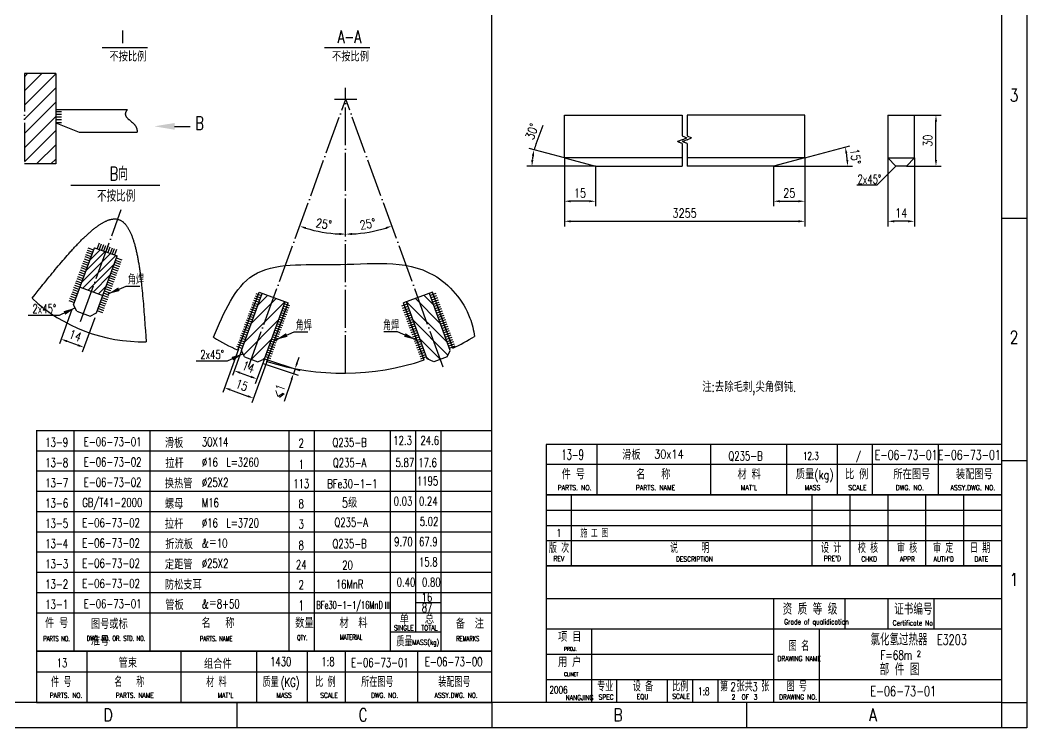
# Model space of a CAD drawing. Header units: millimetres. Extents: x 7948 to 14676, y -8556 to -3804.
# Drawn here: x 11493 to 14676, y -8556 to -6320 of the extents above; entities that cross this region are included whole.
import ezdxf
from ezdxf.enums import TextEntityAlignment as Align

# ---------------------------------------------------------------- set-up
doc = ezdxf.new("R2010")
doc.units = ezdxf.units.MM
doc.header["$LTSCALE"] = 80
for name, pattern in [('1', [0]), ('ACAD_ISO05W100', [34, 24, -3, 0.5, -3, 0.5, -3]), ('DASHDOT-M', [36, 30, -3, 0, -3]), ('DIVIDE-M', [39, 30, -3, 0, -3, 0, -3]), ('DIVIDE-S', [16, 10, -2, 0, -2, 0, -2])]:
    doc.linetypes.add(name, pattern=pattern)
for name, color, linetype in [('5剖面线层', 2, 'Continuous'), ('7', 7, 'Continuous'), ('CDR_DIM', 7, 'Continuous'), ('CDR_DWG1', 4, 'Continuous'), ('CDR_DWG2', 2, 'Continuous'), ('CDR_DWG3', 1, 'DASHDOT-M'), ('CDR_DWG4', 3, 'DIVIDE-M'), ('CDR_TEXT', 7, 'Continuous'), ('中心线层', 1, 'DASHDOT-M'), ('中止线', 3, 'ACAD_ISO05W100'), ('中止线层', 3, 'DIVIDE-M'), ('尺寸线', 7, 'Continuous'), ('尺寸线层', 7, 'Continuous'), ('排图层', 5, 'Continuous'), ('标注线', 7, 'Continuous'), ('轮廓线', 4, 'Continuous'), ('轮廓线层', 4, 'Continuous')]:
    doc.layers.add(name, color=color, linetype=linetype)
doc.styles.add('HZ', font='ROMANS.shx', dxfattribs={"width": 0.7, "height": 3, "bigfont": 'HZ.shx'})
doc.styles.add('ROMANC', font='romanc', dxfattribs={"bigfont": 'hz'})
doc.styles.get("Standard").update_dxf_attribs({"font": 'isocp.shx', "width": 0.707, "bigfont": 'hztxt.shx'})
doc.styles.add('TH_GBDIM', font='romans.shx', dxfattribs={"width": 0.8, "bigfont": 'gbcbig.shx'})
doc.dimstyles.new('STANDARD$7', dxfattribs={"dimscale": 0, "dimtxt": 3, "dimasz": 2.5, "dimexe": 1.25, "dimexo": 0.0625, "dimgap": 1.25, "dimtad": 1, "dimdec": 1, "dimdsep": 46, "dimtxsty": 'Standard', "dimcen": 0, "dimadec": 0, "dimazin": 0, "dimtfac": 2, "dimtmove": 2, "dimatfit": 3, "dimfxl": 0, "dimtolj": 1, "dimarcsym": 0})
doc.dimstyles.new('TH_GBDIM', dxfattribs={"dimscale": 8, "dimtxt": 3.5, "dimasz": 2.5, "dimexe": 2, "dimexo": 0, "dimgap": 1.5, "dimtad": 1, "dimdec": 0, "dimzin": 0, "dimdsep": 46, "dimtxsty": 'TH_GBDIM', "dimcen": 2.5, "dimclrd": 256, "dimclre": 256, "dimclrt": 256, "dimadec": 0, "dimazin": 0, "dimtfac": 0.714286, "dimtdec": 0, "dimtmove": 0, "dimatfit": 3, "dimfxl": 0, "dimtzin": 0, "dimlwd": -1, "dimlwe": -1, "dimarcsym": 0})

# ---------------------------------------------------------------- blocks, each defined once
blk = doc.blocks.new('A$C1B375470')
for p, q in [((15138, 5346), (15138, 0)), ((15138, 0), (7578, 0))]:
    blk.add_line(p, q)
at = {"layer": 'CDR_DWG1', "color": 4}
for p, q in [((14958, 10512), (14958, 180)), ((14958, 180), (450, 180))]:
    blk.add_line(p, q, dxfattribs=at)
at = {"layer": 'CDR_DWG4', "linetype": 'Continuous'}
for p, q in [((14958, 3624), (15138, 3624)), ((14958, 1902), (15138, 1902)), ((9517.5, 180), (9517.5, 0)), ((11331, 180), (11331, 0)), ((13144.5, 180), (13144.5, 0)), ((14958, 180), (15138, 180)), ((14958, 180), (14958, 0))]:
    blk.add_line(p, q, dxfattribs=at)
at = {"layer": 'CDR_TEXT', "style": 'HZ', "width": 0.8}
for s, p in [('3', (15046.9, 4454.2)), ('2', (15046.9, 2732.2)), ('1', (15046.9, 1010.2)), ('D', (8602, 46.9)), ('C', (10415.5, 46.9)), ('B', (12229, 46.9)), ('A', (14042.5, 46.9))]:
    blk.add_text(s, height=90, dxfattribs=at).set_placement(p, align=Align.CENTER)
blk = doc.blocks.new('A$C092B31A8')
at = {"layer": '尺寸线层', "xscale": 0.05555555555555555, "yscale": 0.05555555555555555, "zscale": 0.05555555555555555}
blk.add_blockref('A$C1B375470', (0, 0), dxfattribs=at)
blk = doc.blocks.new('*D341')
at = {"layer": 'Defpoints', "color": 0, "ltscale": 0.001}
for p in [(11657.2, -7233.9), (11729.3, -7260.2), (11695.2, -7353.9)]:
    blk.add_point(p, dxfattribs=at)
at = {"layer": '尺寸线层', "ltscale": 0.001}
for p, q in [((11657.2, -7233.9), (11617.6, -7342.7)), ((11729.3, -7260.2), (11689.7, -7368.9)), ((11641.8, -7334.5), (11676.4, -7347.1))]:
    blk.add_line(p, q, dxfattribs=at)
for points in [[(11643, -7331.4), (11640.7, -7337.6), (11623, -7327.6)], [(11677.6, -7343.9), (11675.3, -7350.2), (11695.2, -7353.9)]]:
    blk.add_solid(points, dxfattribs=at)
at = {"layer": '尺寸线层', "ltscale": 0.001, "insert": (11668, -7316.3), "char_height": 28, "attachment_point": 5, "rotation": 340, "style": 'TH_GBDIM'}
blk.add_mtext('14{}{}', dxfattribs=at)
blk = doc.blocks.new('*D342')
at = {"layer": 'Defpoints', "color": 0, "ltscale": 0.001}
for p in [(12193.3, -7363.5), (12265.5, -7389.8), (12242.3, -7453.5)]:
    blk.add_point(p, dxfattribs=at)
at = {"layer": '尺寸线层', "ltscale": 0.001}
for p, q in [((12193.3, -7363.5), (12164.6, -7442.3)), ((12265.5, -7389.8), (12236.8, -7468.6)), ((12188.9, -7434.1), (12223.5, -7446.7))]:
    blk.add_line(p, q, dxfattribs=at)
for points in [[(12190, -7431), (12187.8, -7437.2), (12170.1, -7427.3)], [(12224.6, -7443.5), (12222.3, -7449.8), (12242.3, -7453.5)]]:
    blk.add_solid(points, dxfattribs=at)
at = {"layer": '尺寸线层', "ltscale": 0.001, "insert": (12215.1, -7416), "char_height": 28, "attachment_point": 5, "rotation": 340, "style": 'TH_GBDIM'}
blk.add_mtext('14{}{}', dxfattribs=at)
blk = doc.blocks.new('*D343')
at = {"layer": 'Defpoints', "color": 0, "ltscale": 0.001}
for p in [(12183.3, -7359.7), (12275.6, -7393.2), (12231.4, -7514.4)]:
    blk.add_point(p, dxfattribs=at)
at = {"layer": '尺寸线层', "ltscale": 0.001}
for p, q in [((12183.3, -7359.7), (12133.8, -7495.9)), ((12275.6, -7393.2), (12226, -7529.5)), ((12158, -7487.7), (12212.7, -7507.6))]:
    blk.add_line(p, q, dxfattribs=at)
for points in [[(12159.2, -7484.6), (12156.9, -7490.9), (12139.2, -7480.9)], [(12213.8, -7504.5), (12211.5, -7510.7), (12231.4, -7514.4)]]:
    blk.add_solid(points, dxfattribs=at)
at = {"layer": '尺寸线层', "ltscale": 0.001, "insert": (12194.2, -7473.2), "char_height": 28, "attachment_point": 5, "rotation": 340, "style": 'TH_GBDIM'}
blk.add_mtext('15{}{}', dxfattribs=at)
blk = doc.blocks.new('*D344')
at = {"layer": 'Defpoints', "color": 0, "ltscale": 0.001}
for p in [(12261.6, -7405), (12266.5, -7390.2), (12357.6, -7436.9)]:
    blk.add_point(p, dxfattribs=at)
at = {"layer": '尺寸线', "ltscale": 0.001}
for p, q in [((12368.8, -7403.1), (12375.2, -7384.2)), ((12261.6, -7405), (12372.8, -7442)), ((12266.5, -7390.2), (12377.7, -7427.2)), ((12362.5, -7422.1), (12357.6, -7436.9)), ((12351.3, -7455.9), (12328.2, -7525.1))]:
    blk.add_line(p, q, dxfattribs=at)
for points in [[(12365.7, -7402.1), (12372, -7404.2), (12362.5, -7422.1)], [(12348.1, -7454.9), (12354.4, -7457), (12357.6, -7436.9)]]:
    blk.add_solid(points, dxfattribs=at)
at = {"layer": '尺寸线', "ltscale": 0.001, "insert": (12311.9, -7491.8), "char_height": 28, "attachment_point": 5, "rotation": 71.5829, "style": 'TH_GBDIM'}
blk.add_mtext('<1{}{}', dxfattribs=at)
blk = doc.blocks.new('*D352')
at = {"layer": 'Defpoints', "color": 0, "ltscale": 0.001}
for p in [(14237.4, -6941.2), (14237.4, -6955.3), (14320.7, -6944.3)]:
    blk.add_point(p, dxfattribs=at)
at = {"layer": '尺寸线', "ltscale": 0.001}
for p, q in [((14237.4, -6941.2), (14237.4, -6971.3)), ((14300.7, -6955.3), (14257.4, -6955.3)), ((14320.7, -6944.3), (14320.7, -6971.3))]:
    blk.add_line(p, q, dxfattribs=at)
for points in [[(14257.4, -6952), (14257.4, -6958.7), (14237.4, -6955.3)], [(14300.7, -6952), (14300.7, -6958.7), (14320.7, -6955.3)]]:
    blk.add_solid(points, dxfattribs=at)
at = {"layer": '尺寸线', "ltscale": 0.001, "insert": (14279, -6929.3), "char_height": 28, "attachment_point": 5, "style": 'TH_GBDIM'}
blk.add_mtext('14{}{}', dxfattribs=at)
blk = doc.blocks.new('*D353')
at = {"layer": 'Defpoints', "color": 0, "ltscale": 0.001}
for p in [(13214.1, -6754.8), (13974.4, -6754.8), (13974.4, -6955.3)]:
    blk.add_point(p, dxfattribs=at)
at = {"layer": '尺寸线', "ltscale": 0.001}
for p, q in [((13214.1, -6754.8), (13214.1, -6971.3)), ((13974.4, -6754.8), (13974.4, -6971.3)), ((13234.1, -6955.3), (13954.4, -6955.3))]:
    blk.add_line(p, q, dxfattribs=at)
for points in [[(13234.1, -6952), (13234.1, -6958.7), (13214.1, -6955.3)], [(13954.4, -6952), (13954.4, -6958.7), (13974.4, -6955.3)]]:
    blk.add_solid(points, dxfattribs=at)
at = {"layer": '尺寸线', "ltscale": 0.001, "insert": (13594.3, -6929.3), "char_height": 28, "attachment_point": 5, "style": 'TH_GBDIM'}
blk.add_mtext('3255{}{}', dxfattribs=at)
blk = doc.blocks.new('*D354')
at = {"layer": 'Defpoints', "color": 0, "ltscale": 0.001}
for p in [(13214.1, -6781.3), (13312.8, -6781.3), (13214.1, -6891.9)]:
    blk.add_point(p, dxfattribs=at)
at = {"layer": '尺寸线', "ltscale": 0.001}
for p, q in [((13214.1, -6781.3), (13214.1, -6907.9)), ((13312.8, -6781.3), (13312.8, -6907.9)), ((13292.8, -6891.9), (13234.1, -6891.9))]:
    blk.add_line(p, q, dxfattribs=at)
for points in [[(13234.1, -6888.6), (13234.1, -6895.3), (13214.1, -6891.9)], [(13292.8, -6888.6), (13292.8, -6895.3), (13312.8, -6891.9)]]:
    blk.add_solid(points, dxfattribs=at)
at = {"layer": '尺寸线', "ltscale": 0.001, "insert": (13263.5, -6865.9), "char_height": 28, "attachment_point": 5, "style": 'TH_GBDIM'}
blk.add_mtext('15', dxfattribs=at)
blk = doc.blocks.new('*D355')
at = {"layer": 'Defpoints', "color": 0, "ltscale": 0.001}
for p in [(13974.4, -6754.8), (13875.7, -6781.3), (13974.4, -6891.9)]:
    blk.add_point(p, dxfattribs=at)
at = {"layer": '尺寸线', "ltscale": 0.001}
for p, q in [((13974.4, -6754.8), (13974.4, -6907.9)), ((13875.7, -6781.3), (13875.7, -6907.9)), ((13895.7, -6891.9), (13954.4, -6891.9))]:
    blk.add_line(p, q, dxfattribs=at)
for points in [[(13895.7, -6888.6), (13895.7, -6895.3), (13875.7, -6891.9)], [(13954.4, -6888.6), (13954.4, -6895.3), (13974.4, -6891.9)]]:
    blk.add_solid(points, dxfattribs=at)
at = {"layer": '尺寸线', "ltscale": 0.001, "insert": (13925.1, -6865.9), "char_height": 28, "attachment_point": 5, "style": 'TH_GBDIM'}
blk.add_mtext('25{}{}', dxfattribs=at)
blk = doc.blocks.new('*D356')
at = {"layer": 'Defpoints', "color": 0, "ltscale": 0.001}
for p in [(14320.7, -6620.2), (14389.1, -6620.2), (14295.6, -6781.3)]:
    blk.add_point(p, dxfattribs=at)
at = {"layer": '尺寸线', "ltscale": 0.001}
for p, q in [((14320.7, -6620.2), (14405.1, -6620.2)), ((14389.1, -6761.3), (14389.1, -6640.2)), ((14295.6, -6781.3), (14405.1, -6781.3))]:
    blk.add_line(p, q, dxfattribs=at)
for points in [[(14385.7, -6640.2), (14392.4, -6640.2), (14389.1, -6620.2)], [(14385.7, -6761.3), (14392.4, -6761.3), (14389.1, -6781.3)]]:
    blk.add_solid(points, dxfattribs=at)
at = {"layer": '尺寸线', "ltscale": 0.001, "insert": (14363.1, -6700.7), "char_height": 28, "attachment_point": 5, "rotation": 90, "style": 'TH_GBDIM'}
blk.add_mtext('30', dxfattribs=at)
blk = doc.blocks.new('*D360')
at = {"layer": 'Defpoints', "color": 0, "ltscale": 0.001}
for p in [(12522.6, -6533.1), (12523, -6569.8), (12424.6, -6984.5), (12214.9, -7416.4), (12522.6, -7435.7)]:
    blk.add_point(p, dxfattribs=at)
at = {"layer": '尺寸线', "ltscale": 0.001}
blk.add_arc((12522.6, -6571.1), 424.8, 252.6977, 267.3023, dxfattribs=at)
for points in [[(12395.2, -6979.9), (12397.3, -6973.6), (12377.3, -6970.3)], [(12502.7, -6992.1), (12502.5, -6998.8), (12522.6, -6995.9)]]:
    blk.add_solid(points, dxfattribs=at)
at = {"layer": '尺寸线', "ltscale": 0.001, "insert": (12453.3, -6963.9), "char_height": 28, "attachment_point": 5, "rotation": 350, "style": 'TH_GBDIM'}
blk.add_mtext('25%%d{}{}', dxfattribs=at)
blk = doc.blocks.new('*D361')
at = {"layer": 'Defpoints', "color": 0, "ltscale": 0.001}
for p in [(12522.6, -6533.1), (12523, -6569.8), (12572.2, -6993.1), (12831.2, -7416.4), (12522.6, -7435.7)]:
    blk.add_point(p, dxfattribs=at)
at = {"layer": '尺寸线', "ltscale": 0.001}
blk.add_arc((12522.6, -6568.5), 427.4, 272.6813, 287.3187, dxfattribs=at)
for points in [[(12648.7, -6973.4), (12650.9, -6979.7), (12668.8, -6970.2)], [(12542.6, -6998.8), (12542.5, -6992.1), (12522.6, -6995.9)]]:
    blk.add_solid(points, dxfattribs=at)
at = {"layer": '尺寸线', "ltscale": 0.001, "insert": (12592.3, -6963.8), "char_height": 28, "attachment_point": 5, "rotation": 10, "style": 'TH_GBDIM'}
blk.add_mtext('25%%d{}{}', dxfattribs=at)
blk = doc.blocks.new('*D362')
at = {"layer": 'Defpoints', "color": 0, "ltscale": 0.001}
for p in [(13112.5, -6763.8), (13214.1, -6754.8), (13312.8, -6781.3), (13312.8, -6781.3), (13586.6, -6781.3)]:
    blk.add_point(p, dxfattribs=at)
at = {"layer": '尺寸线', "ltscale": 0.001}
for p, q in [((13124.7, -6710.2), (13147.1, -6651.1)), ((13214.1, -6754.8), (13103.1, -6725.1)), ((13312.8, -6781.3), (13095.7, -6781.3))]:
    blk.add_line(p, q, dxfattribs=at)
for start, end in [(159.2978, 165), (170.7022, 174.2978)]:
    blk.add_arc((13312.8, -6781.3), 201, start, end, dxfattribs=at)
for points in [[(13111.1, -6748.1), (13117.6, -6749.5), (13118.6, -6729.3)], [(13116.1, -6761.5), (13109.4, -6761.1), (13111.7, -6781.3)]]:
    blk.add_solid(points, dxfattribs=at)
at = {"layer": '尺寸线', "ltscale": 0.001, "insert": (13111.6, -6671.5), "char_height": 28, "attachment_point": 5, "rotation": 69.2978, "style": 'TH_GBDIM'}
blk.add_mtext('30%%d{}{}', dxfattribs=at)
blk = doc.blocks.new('*D363')
at = {"layer": 'Defpoints', "color": 0, "ltscale": 0.001}
for p in [(14106.1, -6740.7), (13974.4, -6754.8), (13602, -6781.3), (13875.7, -6781.3), (13875.7, -6781.3)]:
    blk.add_point(p, dxfattribs=at)
at = {"layer": '尺寸线', "ltscale": 0.001}
for p, q in [((13974.4, -6754.8), (14117.1, -6716.6)), ((13875.7, -6781.3), (14125.6, -6781.3))]:
    blk.add_line(p, q, dxfattribs=at)
blk.add_arc((13875.7, -6781.3), 233.9, 4.9012, 10.0988, dxfattribs=at)
for points in [[(14102.7, -6741), (14109.3, -6739.6), (14101.7, -6720.8)], [(14112.1, -6761.2), (14105.4, -6761.4), (14109.6, -6781.3)]]:
    blk.add_solid(points, dxfattribs=at)
at = {"layer": '尺寸线', "ltscale": 0.001, "insert": (14134.5, -6750.2), "char_height": 28, "attachment_point": 5, "rotation": 276.8542, "style": 'TH_GBDIM'}
blk.add_mtext('15°', dxfattribs=at)

msp = doc.modelspace()

# ---------------------------------------------------------------- hatches: boundary and pattern name
at = {"layer": '5剖面线层', "ltscale": 0.001}
h = msp.add_hatch(dxfattribs=at)
h.set_pattern_fill('ANSI31', color=256, scale=10, style=0)
h.paths.add_polyline_path([(11606.2, -6488.3), (11507.2, -6488.3), (11507.2, -6774.1), (11606.2, -6774.1)])
h = msp.add_hatch(dxfattribs=at)
h.set_pattern_fill('ANSI31', color=256, scale=5, style=0)
h.paths.add_polyline_path([(11682.8, -7163.5), (11718.9, -7176.7), (11764.3, -7051.8), (11728.2, -7038.7)])
h.paths.add_polyline_path([(11718.9, -7176.7), (11754.9, -7189.8), (11800.4, -7064.9), (11764.3, -7051.8)])
at = {"layer": '尺寸线层'}
h = msp.add_hatch(dxfattribs=at)
h.set_pattern_fill('ANSI31', color=256, scale=213.333333, style=0)
h.set_pattern_definition([(45, (-38626.682, -13779.52), (-18.856181, 18.856181), [])])
h.paths.add_polyline_path([(12331.1, -7209.6), (12295, -7196.5), (12223.9, -7391.7), (12245, -7399.4), (12265.5, -7389.8)])
h.paths.add_polyline_path([(12295, -7196.5), (12258.9, -7183.3), (12193.3, -7363.5), (12202.9, -7384), (12223.9, -7391.7)])
h = msp.add_hatch(dxfattribs=at)
h.set_pattern_fill('ANSI31', color=256, scale=213.333333, style=0)
h.set_pattern_definition([(135, (63672.765, -13779.52), (18.856181, 18.856181), [])])
h.paths.add_polyline_path([(12715, -7209.6), (12751.1, -7196.5), (12822.2, -7391.7), (12801.1, -7399.4), (12780.6, -7389.8)])
h.paths.add_polyline_path([(12751.1, -7196.5), (12787.2, -7183.3), (12852.8, -7363.5), (12843.2, -7384), (12822.2, -7391.7)])

# ---------------------------------------------------------------- linework, layer by layer
for p, q in [((11752.5, -6405.8), (11896, -6405.6)), ((12456.1, -6405.8), (12599.5, -6405.6)), ((13316.5, -7660.3), (13316.5, -7820.3)), ((13676.5, -7660.3), (13676.5, -7820.3)), ((13916.5, -7660.3), (13916.5, -7820.3)), ((14076.5, -7660.3), (14076.5, -7820.3)), ((14187.1, -7660.3), (14187.1, -7820.3)), ((14396.5, -7660.3), (14396.5, -7820.3)), ((14596.5, -7724.3), (13156.5, -7724.3)), ((12824.5, -8253.5), (12664.5, -8253.5))]:
    msp.add_line(p, q)
at = {"color": 4}
for p, q in [((12984.5, -7617.5), (11544.5, -7617.5)), ((11544.6, -7617.5), (11544.6, -8476.3)), ((11544.6, -8313.5), (12984.5, -8313.5)), ((11544.6, -8476.3), (12984.5, -8476.3))]:
    msp.add_line(p, q, dxfattribs=at)
at = {"color": 3, "linetype": 'DIVIDE-S', "ltscale": 15}
msp.add_spline([(11531.1, -7198.6), (11801.8, -6948.8), (11891.7, -7336)], degree=3, dxfattribs=at)
at = {"layer": 'CDR_DIM'}
for p, q in [((14203.3, -6840.4), (14262.4, -6781.3)), ((14138.6, -6840.4), (14203.3, -6840.4))]:
    msp.add_line(p, q, dxfattribs=at)
at = {"layer": 'CDR_DWG1', "ltscale": 0.001}
for p, q in [((11682.8, -7163.5), (11754.9, -7189.8)), ((13156.5, -7660.3), (13156.5, -7820.3)), ((14596.5, -7820.3), (13156.5, -7820.3))]:
    msp.add_line(p, q, dxfattribs=at)
at = {"layer": 'CDR_DWG1', "color": 4}
for p, q in [((14596.5, -7660.3), (13156.5, -7660.3)), ((13156.5, -7820.3), (13156.5, -8476.3))]:
    msp.add_line(p, q, dxfattribs=at)
at = {"layer": 'CDR_DWG1'}
msp.add_line((13156.5, -8044.3), (14596.5, -8044.3), dxfattribs=at)
at = {"layer": 'CDR_DWG1', "ltscale": 0.001}
for start, end in [(295.7386, 301.3746), (239.0267, 245.3295), (252.3835, 288.6808)]:
    msp.add_arc((12515.2, -6637.9), 797.7, start, end, dxfattribs=at)
at = {"layer": 'CDR_DWG3', "ltscale": 0.05}
for p, q in [((12522.6, -7435.7), (12522.6, -6533.1)), ((12214.9, -7416.4), (12523, -6569.8)), ((12831.2, -7416.4), (12523, -6569.8)), ((11684.3, -7271.7), (11812.9, -6918.2))]:
    msp.add_line(p, q, dxfattribs=at)
at = {"layer": 'CDR_DWG4', "color": 3, "ltscale": 0.05}
for p, q in [((11606.2, -6488.3), (11507.2, -6488.3)), ((11507.2, -6488.3), (11507.2, -6774.1))]:
    msp.add_line(p, q, dxfattribs=at)
at = {"layer": 'CDR_DWG4'}
for p, q in [((13586.6, -6697.5), (13572.2, -6703.6)), ((13586.6, -6709.6), (13572.2, -6703.6)), ((13586.6, -6709.6), (13575, -6704.8)), ((13586.6, -6685.5), (13601, -6691.5)), ((13586.6, -6697.5), (13601, -6691.5)), ((13602, -6697.5), (13587.6, -6703.6)), ((13602, -6709.6), (13587.6, -6703.6)), ((13602, -6709.6), (13590.4, -6704.8)), ((13602, -6685.5), (13616.4, -6691.5)), ((13602, -6697.5), (13616.4, -6691.5))]:
    msp.add_line(p, q, dxfattribs=at)
at = {"layer": 'CDR_DWG4', "color": 3, "ltscale": 0.05}
msp.add_open_spline([(11832.1, -6602.3), (11826.8, -6609), (11820.3, -6626.7), (11858.8, -6645.8), (11863.5, -6666.4), (11863.6, -6673.4)], degree=3, knots=[37.403737, 37.403737, 37.403737, 37.403737, 63.306743, 108.395404, 129.452621, 129.452621, 129.452621, 129.452621], dxfattribs=at)
at = {"layer": '中心线层', "ltscale": 5}
msp.add_line((12487.6, -6569.8), (12558.4, -6569.8), dxfattribs=at)
at = {"layer": '中止线层', "color": 3, "ltscale": 2}
for p, q in [((13586.6, -6620.2), (13586.6, -6685.5)), ((13602, -6620.2), (13602, -6685.5)), ((13586.6, -6709.6), (13586.6, -6781.3)), ((13602, -6709.6), (13602, -6781.3))]:
    msp.add_line(p, q, dxfattribs=at)
at = {"layer": '尺寸线', "ltscale": 0.001}
for p, q in [((12984.5, -8476.3), (12984.5, -6180.3)), ((11606.2, -6608.8), (11624, -6608.8)), ((11606.2, -6617.1), (11624, -6617.1)), ((11606.2, -6625.4), (11624, -6625.4)), ((11606.2, -6633.7), (11624, -6633.7)), ((11606.2, -6643.4), (11624, -6643.4)), ((11981.8, -6655.2), (12030.5, -6655.2)), ((11653.7, -6841.5), (11935.4, -6841.5)), ((11742.9, -7024.9), (11736.7, -7041.8)), ((11749.7, -7027.4), (11743.6, -7044.3)), ((11756.6, -7029.9), (11750.4, -7046.8)), ((11763.4, -7032.4), (11757.3, -7049.2)), ((11770.3, -7034.9), (11764.1, -7051.7)), ((11777.1, -7037.4), (11771, -7054.2)), ((11784, -7039.9), (11777.8, -7056.7)), ((11790.8, -7042.4), (11784.7, -7059.2)), ((11797.7, -7044.8), (11791.5, -7061.7)), ((12312.5, -7508.9), (12312.5, -7508.9)), ((12313.6, -7511), (12328.1, -7500)), ((12824.5, -8161.5), (12744.5, -8161.5))]:
    msp.add_line(p, q, dxfattribs=at)
msp.add_solid([(11981.8, -6644.6), (11981.8, -6665.9), (11917.8, -6655.2)], dxfattribs=at)
at = {"layer": '尺寸线层'}
for p, q in [((14237.4, -6754), (14237.4, -6941.2)), ((14320.7, -6754.8), (14320.7, -6944.3)), ((11700.3, -7060), (11718.1, -7066.4)), ((11702.9, -7053), (11720.6, -7059.5)), ((11705.4, -7046.1), (11723.2, -7052.5)), ((11707.9, -7039.1), (11725.7, -7045.6)), ((11687.7, -7094.6), (11705.5, -7101.1)), ((11690.2, -7087.7), (11708, -7094.2)), ((11692.8, -7080.8), (11710.5, -7087.2)), ((11695.3, -7073.8), (11713.1, -7080.3)), ((11697.8, -7066.9), (11715.6, -7073.4)), ((11808.1, -7099.2), (11790.3, -7092.7)), ((11810.6, -7092.2), (11792.8, -7085.8)), ((11813.1, -7085.3), (11795.3, -7078.8)), ((11815.6, -7078.4), (11797.9, -7071.9)), ((11675.1, -7129.3), (11692.9, -7135.8)), ((11677.6, -7122.4), (11695.4, -7128.9)), ((11680.1, -7115.5), (11697.9, -7121.9)), ((11682.7, -7108.5), (11700.4, -7115)), ((11685.2, -7101.6), (11703, -7108)), ((11795.4, -7133.9), (11777.7, -7127.4)), ((11798, -7126.9), (11780.2, -7120.4)), ((11800.5, -7120), (11782.7, -7113.5)), ((11803, -7113), (11785.2, -7106.6)), ((11805.5, -7106.1), (11787.8, -7099.6)), ((11665, -7157.1), (11682.8, -7163.5)), ((11667.5, -7150.1), (11685.3, -7156.6)), ((11670, -7143.2), (11687.8, -7149.7)), ((11672.6, -7136.3), (11690.3, -7142.7)), ((11785.3, -7161.6), (11767.6, -7155.1)), ((11787.9, -7154.7), (11770.1, -7148.2)), ((11790.4, -7147.7), (11772.6, -7141.3)), ((11792.9, -7140.8), (11775.1, -7134.3)), ((11652.4, -7191.8), (11670.1, -7198.2)), ((11654.9, -7184.8), (11672.7, -7191.3)), ((11657.4, -7177.9), (11675.2, -7184.4)), ((11659.9, -7171), (11677.7, -7177.4)), ((11662.5, -7164), (11680.2, -7170.5)), ((11772.7, -7196.3), (11754.9, -7189.8)), ((11775.2, -7189.4), (11757.5, -7182.9)), ((11777.8, -7182.4), (11760, -7175.9)), ((11780.3, -7175.5), (11762.5, -7169)), ((11782.8, -7168.5), (11765, -7162.1)), ((12236, -7190.7), (12253.8, -7197.2)), ((12238.6, -7183.8), (12256.4, -7190.3)), ((12807.5, -7183.8), (12789.7, -7190.3)), ((12810, -7190.7), (12792.2, -7197.2)), ((11647.3, -7205.6), (11665.1, -7212.1)), ((11649.8, -7198.7), (11667.6, -7205.2)), ((11760.1, -7231), (11742.3, -7224.5)), ((11762.6, -7224), (11744.8, -7217.6)), ((11765.1, -7217.1), (11747.4, -7210.6)), ((11767.7, -7210.2), (11749.9, -7203.7)), ((11770.2, -7203.2), (11752.4, -7196.8)), ((12223.4, -7225.4), (12241.2, -7231.9)), ((12225.9, -7218.5), (12243.7, -7225)), ((12228.5, -7211.5), (12246.3, -7218)), ((12231, -7204.6), (12248.8, -7211.1)), ((12233.5, -7197.7), (12251.3, -7204.1)), ((12343.8, -7229.9), (12326, -7223.5)), ((12346.3, -7223), (12328.5, -7216.5)), ((12699.8, -7223), (12717.6, -7216.5)), ((12702.3, -7229.9), (12720.1, -7223.5)), ((12812.6, -7197.7), (12794.8, -7204.1)), ((12815.1, -7204.6), (12797.3, -7211.1)), ((12817.6, -7211.5), (12799.8, -7218)), ((12820.1, -7218.5), (12802.3, -7225)), ((12822.7, -7225.4), (12804.9, -7231.9)), ((11755, -7244.9), (11737.3, -7238.4)), ((11757.6, -7237.9), (11739.8, -7231.4)), ((12213.3, -7253.2), (12231.1, -7259.6)), ((12215.8, -7246.2), (12233.6, -7252.7)), ((12218.4, -7239.3), (12236.2, -7245.8)), ((12220.9, -7232.4), (12238.7, -7238.8)), ((12333.7, -7257.7), (12315.9, -7251.2)), ((12336.2, -7250.8), (12318.4, -7244.3)), ((12338.7, -7243.8), (12321, -7237.3)), ((12341.3, -7236.9), (12323.5, -7230.4)), ((12704.8, -7236.9), (12722.6, -7230.4)), ((12707.3, -7243.8), (12725.1, -7237.3)), ((12709.9, -7250.8), (12727.7, -7244.3)), ((12712.4, -7257.7), (12730.2, -7251.2)), ((12825.2, -7232.4), (12807.4, -7238.8)), ((12827.7, -7239.3), (12809.9, -7245.8)), ((12830.2, -7246.2), (12812.5, -7252.7)), ((12832.8, -7253.2), (12815, -7259.6)), ((12200.7, -7287.9), (12218.5, -7294.3)), ((12203.2, -7280.9), (12221, -7287.4)), ((12205.7, -7274), (12223.5, -7280.5)), ((12208.3, -7267), (12226.1, -7273.5)), ((12210.8, -7260.1), (12228.6, -7266.6)), ((12321.1, -7292.4), (12303.3, -7285.9)), ((12323.6, -7285.4), (12305.8, -7279)), ((12326.1, -7278.5), (12308.3, -7272)), ((12328.6, -7271.6), (12310.9, -7265.1)), ((12331.2, -7264.6), (12313.4, -7258.2)), ((12714.9, -7264.6), (12732.7, -7258.2)), ((12717.4, -7271.6), (12735.2, -7265.1)), ((12720, -7278.5), (12737.8, -7272)), ((12722.5, -7285.4), (12740.3, -7279)), ((12725, -7292.4), (12742.8, -7285.9)), ((12835.3, -7260.1), (12817.5, -7266.6)), ((12837.8, -7267), (12820, -7273.5)), ((12840.3, -7274), (12822.6, -7280.5)), ((12842.9, -7280.9), (12825.1, -7287.4)), ((12845.4, -7287.9), (12827.6, -7294.3)), ((12190.6, -7315.6), (12208.4, -7322.1)), ((12193.1, -7308.7), (12210.9, -7315.1)), ((12195.6, -7301.7), (12213.4, -7308.2)), ((12198.2, -7294.8), (12216, -7301.3)), ((12308.4, -7327.1), (12290.7, -7320.6)), ((12311, -7320.1), (12293.2, -7313.7)), ((12313.5, -7313.2), (12295.7, -7306.7)), ((12316, -7306.3), (12298.2, -7299.8)), ((12318.5, -7299.3), (12300.8, -7292.8)), ((12727.5, -7299.3), (12745.3, -7292.8)), ((12730.1, -7306.3), (12747.9, -7299.8)), ((12732.6, -7313.2), (12750.4, -7306.7)), ((12735.1, -7320.1), (12752.9, -7313.7)), ((12737.6, -7327.1), (12755.4, -7320.6)), ((12847.9, -7294.8), (12830.1, -7301.3)), ((12850.4, -7301.7), (12832.7, -7308.2)), ((12853, -7308.7), (12835.2, -7315.1)), ((12855.5, -7315.6), (12837.7, -7322.1)), ((12178, -7350.3), (12195.8, -7356.8)), ((12180.5, -7343.4), (12198.3, -7349.8)), ((12183, -7336.4), (12200.8, -7342.9)), ((12185.5, -7329.5), (12203.3, -7336)), ((12188.1, -7322.5), (12205.9, -7329)), ((12298.3, -7354.8), (12280.6, -7348.3)), ((12300.9, -7347.9), (12283.1, -7341.4)), ((12303.4, -7340.9), (12285.6, -7334.5)), ((12305.9, -7334), (12288.1, -7327.5)), ((12740.2, -7334), (12758, -7327.5)), ((12742.7, -7340.9), (12760.5, -7334.5)), ((12745.2, -7347.9), (12763, -7341.4)), ((12747.7, -7354.8), (12765.5, -7348.3)), ((12858, -7322.5), (12840.2, -7329)), ((12860.5, -7329.5), (12842.8, -7336)), ((12863.1, -7336.4), (12845.3, -7342.9)), ((12865.6, -7343.4), (12847.8, -7349.8)), ((12868.1, -7350.3), (12850.3, -7356.8)), ((12285.7, -7389.5), (12267.9, -7383)), ((12288.2, -7382.6), (12270.4, -7376.1)), ((12290.8, -7375.6), (12273, -7369.2)), ((12293.3, -7368.7), (12275.5, -7362.2)), ((12295.8, -7361.8), (12278, -7355.3)), ((12750.3, -7361.8), (12768.1, -7355.3)), ((12752.8, -7368.7), (12770.6, -7362.2)), ((12755.3, -7375.6), (12773.1, -7369.2)), ((12757.8, -7382.6), (12775.6, -7376.1)), ((12760.4, -7389.5), (12778.2, -7383)), ((11664.5, -8313.5), (11664.5, -7617.5)), ((11904.5, -8313.5), (11904.5, -7617.5)), ((12344.5, -8313.5), (12344.5, -7617.5)), ((12424.5, -8313.5), (12424.5, -7617.5)), ((12664.5, -8313.5), (12664.5, -7617.5)), ((12744.5, -8253.5), (12744.5, -7617.5)), ((12824.5, -8313.5), (12824.5, -7617.5))]:
    msp.add_line(p, q, dxfattribs=at)
at = {"layer": '排图层', "ltscale": 0.001}
msp.add_open_spline([(12104.6, -7321.9), (12138.1, -7242.6), (12208.4, -7076.3), (12510.8, -7104.6), (12773.1, -7063.8), (12909.2, -7222.3), (12927, -7299.4), (12930.5, -7319)], degree=3, knots=[0, 0, 0, 0, 233.429088, 489.037963, 807.564427, 984.843226, 1044.7292, 1044.7292, 1044.7292, 1044.7292], dxfattribs=at)
at = {"layer": '标注线'}
for p, q in [((12984.5, -7681.5), (11544.5, -7681.5)), ((12984.5, -7745.5), (11544.5, -7745.5)), ((12984.5, -7809.5), (11544.5, -7809.5)), ((13156.5, -7820.3), (14596.5, -7820.3)), ((13236.5, -8044.3), (13236.5, -7820.3)), ((13996.5, -7820.3), (13996.5, -8044.3)), ((14116.5, -7820.3), (14116.5, -8044.3)), ((14236.5, -7820.3), (14236.5, -8044.3)), ((14356.5, -7820.3), (14356.5, -8044.3)), ((14476.5, -7820.3), (14476.5, -8044.3)), ((12984.5, -7873.5), (11544.5, -7873.5)), ((13156.5, -7868.3), (14596.5, -7868.3)), ((13156.5, -7916.3), (14596.5, -7916.3)), ((12984.5, -7937.5), (11544.5, -7937.5)), ((13156.5, -7964.3), (14596.5, -7964.3)), ((12984.5, -8001.5), (11544.5, -8001.5)), ((12984.5, -8065.5), (11544.5, -8065.5)), ((12984.5, -8129.5), (11544.5, -8129.5)), ((14596.5, -8148.3), (13156.5, -8148.3)), ((13876.5, -8476.3), (13876.5, -8148.3)), ((14102.1, -8244.3), (14102.1, -8148.3)), ((14238.1, -8244.3), (14238.1, -8148.3)), ((14382.9, -8244.3), (14382.9, -8148.3)), ((12984.5, -8193.5), (11544.5, -8193.5)), ((14596.5, -8244.3), (13156.5, -8244.3)), ((13300.5, -8476.3), (13300.5, -8244.3)), ((14020.5, -8476.3), (14020.5, -8244.3)), ((11704.7, -8313.5), (11704.7, -8476.6)), ((12001.2, -8313.5), (12001.2, -8476.6)), ((12241.2, -8313.5), (12241.2, -8476.6)), ((12401.1, -8313.5), (12401.1, -8476.6)), ((12521.1, -8313.5), (12521.1, -8476.6)), ((12750.2, -8313.5), (12750.2, -8476.6)), ((13876.5, -8324.3), (13156.5, -8324.3)), ((12984.5, -8380.6), (11544.7, -8380.6)), ((14596.5, -8404.3), (13156.5, -8404.3)), ((13380.5, -8476.3), (13380.5, -8404.3)), ((13540.5, -8476.3), (13540.5, -8404.3)), ((13620.5, -8476.3), (13620.5, -8404.3)), ((13700.5, -8476.3), (13700.5, -8404.3))]:
    msp.add_line(p, q, dxfattribs=at)
at = {"layer": '轮廓线'}
for p, q in [((11606.2, -6488.3), (11606.2, -6774.1)), ((11606.2, -6602.3), (11832.1, -6602.3)), ((11606.2, -6644.3), (11679.6, -6673.4)), ((11679.6, -6673.4), (11863.6, -6673.4)), ((11606.2, -6774.1), (11507.2, -6774.1)), ((11662.6, -7218.9), (11728.2, -7038.7)), ((11728.2, -7038.7), (11800.4, -7064.9)), ((11734.8, -7245.1), (11800.4, -7064.9)), ((12182.2, -7362.9), (12248.9, -7179.7)), ((12193.3, -7363.5), (12258.9, -7183.3)), ((12248.9, -7179.7), (12341.1, -7213.2)), ((12797.2, -7179.7), (12705, -7213.2)), ((12852.8, -7363.5), (12787.2, -7183.3)), ((12861.6, -7356.5), (12797.2, -7179.7)), ((12265.5, -7389.8), (12331.1, -7209.6)), ((12273.7, -7398.3), (12341.1, -7213.2)), ((12770.7, -7393.7), (12705, -7213.2)), ((12780.6, -7389.8), (12715, -7209.6))]:
    msp.add_line(p, q, dxfattribs=at)
at = {"layer": '轮廓线', "color": 4}
for p, q in [((14596.5, -8044.3), (13156.5, -8044.3)), ((12984.5, -8313.5), (11544.5, -8313.5))]:
    msp.add_line(p, q, dxfattribs=at)
at = {"layer": '轮廓线层', "ltscale": 15}
for p, q in [((13214.1, -6620.2), (13586.6, -6620.2)), ((13214.1, -6754.8), (13214.1, -6620.2)), ((13974.4, -6620.2), (13602, -6620.2)), ((13974.4, -6754.8), (13974.4, -6620.2)), ((14237.4, -6620.2), (14237.4, -6754.8)), ((14237.4, -6620.2), (14320.7, -6620.2)), ((14320.7, -6754.8), (14320.7, -6620.2)), ((13214.1, -6754.8), (13312.8, -6781.3)), ((13586.6, -6754.8), (13214.1, -6754.8)), ((13974.4, -6754.8), (13602, -6754.8)), ((13974.4, -6754.8), (13875.7, -6781.3)), ((14237.4, -6754.8), (14262.4, -6781.3)), ((14237.4, -6754.8), (14320.7, -6754.8)), ((14320.7, -6754.8), (14295.6, -6781.3)), ((13312.8, -6781.3), (13586.6, -6781.3)), ((13875.7, -6781.3), (13602, -6781.3)), ((14295.6, -6781.3), (14262.4, -6781.3))]:
    msp.add_line(p, q, dxfattribs=at)
at = {"layer": '轮廓线层'}
for p, q in [((11672.2, -7239.4), (11662.6, -7218.9)), ((11672.2, -7239.4), (11714.3, -7254.7)), ((11714.3, -7254.7), (11734.8, -7245.1)), ((12202.9, -7384), (12193.3, -7363.5)), ((12202.9, -7384), (12245, -7399.4)), ((12843.2, -7384), (12801.1, -7399.4)), ((12843.2, -7384), (12852.8, -7363.5)), ((12245, -7399.4), (12265.5, -7389.8)), ((12801.1, -7399.4), (12780.6, -7389.8))]:
    msp.add_line(p, q, dxfattribs=at)
msp.add_arc((11880.6, -6823.1), 513, 227.0472, 271.2309, dxfattribs=at)

# ---------------------------------------------------------------- block references
at = {"layer": '尺寸线层', "xscale": 8, "yscale": 8, "zscale": 8}
msp.add_blockref('A$C092B31A8', (7948.5, -8556.3), dxfattribs=at)

# ---------------------------------------------------------------- texts
at = {"color": 2, "linetype": '1', "style": 'ROMANC'}
msp.add_text('I', height=40, dxfattribs=at).set_placement((11810.6, -6391.9))
at = {"color": 2, "linetype": '1', "style": 'HZ', "width": 0.7}
msp.add_text('A-A', height=40, dxfattribs=at).set_placement((12497.1, -6391.9))
at = {"color": 7, "linetype": '1', "style": 'HZ', "width": 0.7}
for p in [(11776, -6450.3), (12479.6, -6450.3)]:
    msp.add_text('不按比例', height=32, dxfattribs=at).set_placement(p)
at = {"color": 7, "linetype": 'Continuous', "style": 'HZ', "width": 0.7}
msp.add_text('不按比例', height=36, dxfattribs=at).set_placement((11736.5, -6893.2))
at = {"layer": '7', "style": 'HZ'}
for s, height, width, p in [('30x14', 28, 0.8, (13544.7, -7705.1)), ('12.3', 24, 0.7, (13993.4, -7708.8)), ('/', 24, 0.7, (14144.2, -7708.8))]:
    msp.add_text(s, height=height, dxfattribs=dict(at, width=width)).set_placement(p, align=Align.CENTER)
at = {"layer": '7', "style": 'HZ', "width": 0.8}
for s, height, p in [('件 号', 28, (13205.7, -7770.3)), ('名   称', 28, (13441.2, -7770.3)), ('材 料', 28, (13761.7, -7770.3)), ('质量(kg)', 28, (13946.1, -7770.3)), ('比 例', 28, (14101.7, -7770.3)), ('所在图号', 28, (14254.4, -7770.3)), ('装配图号', 28, (14452.3, -7770.3)), ('PARTS. NO.', 16, (13192.9, -7805.2)), ('PARTS. NAME', 16, (13440.1, -7805.2)), ("MAT'L", 16, (13772, -7805.2)), ('MASS', 16, (13973.7, -7805.2)), ('SCALE', 16, (14112, -7805.2)), ('DWG. NO.', 16, (14261.8, -7805.2)), ('ASSY.DWG. NO.', 16, (14435.2, -7805.2))]:
    msp.add_text(s, height=height, dxfattribs=at).set_placement(p)
at = {"layer": 'CDR_DIM', "style": 'HZ', "width": 0.7}
msp.add_text('2x45%%d', height=28, dxfattribs=at).set_placement((14141.1, -6836.4))
at = {"layer": 'CDR_DWG2', "style": 'HZ', "width": 0.7}
for s, height, p in [('B', 42.7, (12047.4, -6666.5)), ('B向', 42.67, (11776, -6826.2))]:
    msp.add_text(s, height=height, dxfattribs=at).set_placement(p)
at = {"layer": 'CDR_DWG2', "style": 'ROMANC', "width": 0.7}
msp.add_text('III', height=22.4, dxfattribs=at).set_placement((12653.5, -8180.6), align=Align.CENTER)
at = {"layer": 'CDR_TEXT', "style": 'HZ', "width": 0.7}
for s, height, p in [('滑板', 32, (11951.1, -7671.4)), ('30X14', 28, (12068, -7666.6)), ('拉杆', 32, (11952.4, -7735.4)), ('%%C16  L=3260', 28, (12068, -7730.6)), ('换热管', 32, (11951.1, -7799.4)), ('%%C25X2', 28, (12068, -7794.6)), ('螺母', 32, (11951.1, -7863.4)), ('M16', 28, (12068, -7858.6)), ('拉杆', 32, (11951.1, -7927.4)), ('%%C16  L=3720', 28, (12068, -7922.6)), ('折流板', 32, (11952.4, -7991.4)), ('&＝10', 28, (12068, -7986.6)), ('定距管', 32, (11951.1, -8055.4)), ('%%C25X2', 28, (12068, -8050.6)), ('防松支耳', 32, (11951.1, -8119.4)), ('管板', 32, (11952.4, -8183.4)), ('&＝8+50', 28, (12068, -8178.6))]:
    msp.add_text(s, height=height, dxfattribs=at).set_placement(p)
at = {"layer": 'CDR_TEXT', "style": 'HZ'}
for s, height, width, p in [('2', 28, 0.7, (12382.1, -7670.3)), ('Q235-B', 28, 0.7, (12535.2, -7668.3)), ('Q235-B', 28, 0.7, (13787.2, -7711.1)), ('1', 28, 0.7, (12382.1, -7737.5)), ('Q235-A', 28, 0.7, (12535.2, -7732.3)), ('113', 28, 0.7, (12382.1, -7798.3)), ('BFe30-1-1', 28, 0.7, (12543.7, -7799)), ('5级', 32, 0.7, (12535.2, -7860.3)), ('8', 28, 0.7, (12382.1, -7862.3)), ('Q235-A', 28, 0.7, (12540.2, -7920.5)), ('3', 28, 0.7, (12382.1, -7926.3)), ('8', 28, 0.7, (12382.1, -7993.5)), ('Q235-B', 28, 0.7, (12535.2, -7988.3)), ('24', 28, 0.7, (12382.1, -8054.3)), ('20', 28, 0.7, (12528.6, -8056.2)), ('2', 28, 0.7, (12382.1, -8118.3)), ('16MnR', 28, 0.7, (12535.2, -8116.3)), ('1', 32, 0.7, (12382.1, -8185.5)), ('BFe30-1-1/16MnD', 24, 0.65, (12535.2, -8180.3))]:
    msp.add_text(s, height=height, dxfattribs=dict(at, width=width)).set_placement(p, align=Align.CENTER)
at = {"layer": '中止线', "style": 'HZ', "width": 0.7}
msp.add_text('注:去除毛刺,尖角倒钝.', height=32.667, dxfattribs=at).set_placement((13650.2, -7494.5))
at = {"layer": '尺寸线层', "color": 0, "style": 'HZ', "width": 0.7}
for s, p in [('角焊', (11834.2, -7154.5)), ('2x45%%d', (11532.4, -7245.7)), ('角焊', (12364.9, -7299.2)), ('角焊', (12640.9, -7299.2)), ('2x45%%d', (12063, -7390.4))]:
    msp.add_text(s, height=28, dxfattribs=at).set_placement(p)
at = {"layer": '标注线', "style": 'HZ'}
for s, height, width, p in [('E-06-73-01', 28, 0.7, (11694.7, -7666.1)), ('12.3', 28, 0.7, (12673.4, -7661.9)), ('24.6', 28, 0.7, (12759.3, -7661.9)), ('E-06-73-02', 28, 0.7, (11694.7, -7730.1)), ('5.87', 28, 0.7, (12680.5, -7731.7)), ('17.6', 28, 0.7, (12752.2, -7731.9)), ('E-06-73-02', 28, 0.7, (11694.7, -7794.1)), ('1195', 28, 0.7, (12748, -7789.9)), ('GB/T41-2000', 28, 0.7, (11689.7, -7858.1)), ('0.03', 28, 0.7, (12674.6, -7853.9)), ('0.24', 28, 0.7, (12754.6, -7853.9)), ('E-06-73-02', 28, 0.7, (11689.7, -7922.1)), ('5.02', 28, 0.7, (12756.9, -7917.9)), ('9.70', 28, 0.7, (12675.8, -7981.9)), ('67.9', 28, 0.7, (12754.6, -7981.9)), ('E-06-73-02', 28, 0.7, (11689.7, -7986.1)), ('15.8', 28, 0.7, (12754.5, -8045.9)), ('E-06-73-02', 28, 0.7, (11689.7, -8050.1)), ('0.40', 28, 0.7, (12684.1, -8109.9)), ('0.80', 28, 0.7, (12764.1, -8109.9)), ('E-06-73-02', 28, 0.7, (11689.7, -8114.1)), ('16', 28, 0.7, (12763, -8157.2)), ('E-06-73-01', 28, 0.7, (11694.7, -8178.1)), ('87', 28, 0.7, (12763.3, -8190.6)), ('PARTS NO.', 16, 0.6, (11566.8, -8282.2)), ('DWG. NO. OR. STD. NO.', 16, 0.6, (11704, -8281.5)), ('PARTS. NAME', 16, 0.6, (12061.9, -8282.2)), ('QTY.', 16, 0.6, (12368.9, -8279.4)), ('MATERIAL', 16, 0.6, (12504.8, -8277.7)), ('REMARKS', 16, 0.6, (12872.6, -8282.2)), ('管束', 32, 0.7, (11804.7, -8366.3)), ('组合件', 32, 0.7, (12074.8, -8369.5)), ('1430', 28, 0.7, (12283.8, -8361)), ('1:8', 28, 0.7, (12445.7, -8361)), ('E-06-73-01', 28, 0.7, (12539.6, -8364.1)), ('F=68m', 29.33, 0.7, (14213.7, -8341)), ('部 件 图', 37.33, 0.7, (14211, -8390)), ('件 号', 28, 0.7, (11591.3, -8426.6)), ('名   称', 28, 0.7, (11791.1, -8426.6)), ('材 料', 28, 0.7, (12081.8, -8426.6)), ('质量', 28, 0.7, (12259.9, -8426.6)), ('(KG)', 28, 0.7, (12317.8, -8426.6)), ('比 例', 28, 0.7, (12426.3, -8426.6)), ('所在图号', 28, 0.7, (12571.8, -8426.6)), ('装配图号', 28, 0.7, (12815.3, -8426.6)), ('PARTS. NO.', 16, 0.7, (11586.9, -8461.5)), ('PARTS. NAME', 16, 0.7, (11795.6, -8461.5)), ("MAT'L", 16, 0.7, (12118, -8461.5)), ('MASS', 16, 0.7, (12304.1, -8461.5)), ('SCALE', 16, 0.7, (12442.3, -8461.5)), ('DWG. NO.', 16, 0.7, (12603, -8461.5)), ('ASSY.DWG. NO.', 16, 0.7, (12804, -8461.5))]:
    msp.add_text(s, height=height, dxfattribs=dict(at, width=width)).set_placement(p)
for s, height, width, p in [('13-9', 28, 0.7, (11609, -7667.9)), ('13-9', 32, 0.6, (13240.3, -7708.8)), ('滑板', 32, 0.7, (13426.1, -7708.8)), ('E-06-73-01', 30.4, 0.7, (14294.6, -7708.8)), ('E-06-73-01', 30.4, 0.7, (14494.6, -7708.8)), ('13-8', 28, 0.7, (11609, -7731.9)), ('13-7', 28, 0.7, (11609, -7795.9)), ('13-6', 28, 0.7, (11609, -7859.9)), ('13-5', 28, 0.7, (11609, -7923.9)), ('13-4', 28, 0.7, (11609, -7987.9)), ('13-3', 28, 0.7, (11609, -8051.9)), ('13-2', 28, 0.7, (11609, -8115.9)), ('13-1', 28, 0.7, (11609, -8179.9)), ('氯化氢过热器', 37.33, 0.7, (14272.2, -8295.8)), ('E3203', 32, 0.7, (14439.4, -8293.7)), ('13', 28, 0.7, (11625.7, -8364.9)), ('E-06-73-00', 28, 0.7, (12864.2, -8361.2)), ('2', 18.7, 0.7, (14335.1, -8331.3))]:
    msp.add_text(s, height=height, dxfattribs=dict(at, width=width)).set_placement(p, align=Align.CENTER)
at = {"layer": '标注线', "linetype": 'Continuous', "style": 'HZ', "width": 0.7}
for s, height, p in [('1', 24, (13189.4, -7952.1)), ('施 工 图', 24, (13264.5, -7954)), ('版 次', 28, (13165, -8003.1)), ('说     明', 28, (13548.5, -8003.1)), ('设 计', 28, (14025.6, -8003.1)), ('校 核', 28, (14141.9, -8003.1)), ('审 核', 28, (14265.6, -8003.1)), ('审 定', 28, (14380, -8003.1)), ('日 期', 28, (14496.3, -8003.1)), ('REV', 16, (13179.9, -8029.2)), ('DESCRIPTION', 16, (13567.1, -8031)), ("PRE'D", 16, (14034.8, -8029.1)), ('CHKD', 16, (14152.9, -8031)), ('APPR', 16, (14274.9, -8031)), ("AUTH'D", 16, (14381.8, -8031)), ('DATE', 16, (14511.2, -8031)), ('资 质 等 级', 36, (13904.4, -8198.7)), ('证书编号', 36, (14257.1, -8198.7)), ('Grade of qualidication', 16, (13909.2, -8229.1)), ('Certificate No', 16, (14252.3, -8232.5)), ('项 目', 32, (13194.2, -8283.9)), ('PROJ.', 12, (13213.3, -8312.8)), ('图 名', 28, (13923.6, -8312.9)), ('用 户', 32, (13194.2, -8363.9)), ('DRAWING NAME', 16, (13887.8, -8345.4)), ('CLINET', 12, (13213.3, -8392.8)), ('2006', 24, (13166.9, -8448.1)), ('专业', 28, (13317.8, -8440.6)), ('设 备', 28, (13430.5, -8440.6)), ('比例', 28, (13555, -8440.6)), ('1:8', 24, (13637, -8452.8)), ('第  张共  张', 28, (13706.2, -8440.6)), ('2', 28, (13739.2, -8440.6)), ('3', 28, (13808.6, -8440.6)), ('图 号', 28, (13917, -8440.6)), ('E-06-73-01', 32, (14181.5, -8456.4)), ('NANGJING', 16, (13218.2, -8468.7)), ('SPEC', 16, (13322.3, -8467.1)), ('EQU', 16, (13442.7, -8466)), ('SCALE', 16, (13555.3, -8464.9)), ('2', 16, (13743, -8467)), ('OF', 16, (13774.7, -8467.1)), ('3', 16, (13812.9, -8467)), ('DRAWING NO.', 16, (13893, -8467.1))]:
    msp.add_text(s, height=height, dxfattribs=at).set_placement(p)
at = {"layer": '标注线', "attachment_point": 1, "style": 'HZ'}
for s, insert, char_height, width in [('件 号', (11572, -8208.5), 32, 120), ('图号或标准号', (11717.2, -8211.6), 32, 142.264), ('名   称', (12066.9, -8208.5), 32, 142.264), ('数量', (12363, -8208.5), 32, 142.264), ('材  料', (12502.9, -8208.5), 32, 142.264), ('单', (12693.2, -8196.9), 32, 142.264), ('总', (12773, -8195.8), 32, 142.264), ('备  注', (12870.8, -8210.7), 32, 142.264), ('SINGLE', (12675, -8232.1), 16, 294.779), ('TOTAL', (12761.5, -8232.1), 16, 294.779), ('质量', (12683, -8270.4), 28, 120), ('MASS(kg)', (12732.9, -8277.8), 16, 294.779)]:
    msp.add_mtext(s, dxfattribs=dict(at, insert=insert, char_height=char_height, width=width))

# ---------------------------------------------------------------- dimensions: what is measured, and where the dimension line sits
at = {"layer": '尺寸线', "ltscale": 0.001}
for base, line1, line2, text, picture, middle in [((12424.6, -6984.5), ((12522.6, -7435.7), (12522.6, -6533.1)), ((12214.9, -7416.4), (12523, -6569.8)), '25%%d{}{}', '*D360', (12453.3, -6963.9)), ((12572.2, -6993.1), ((12831.2, -7416.4), (12523, -6569.8)), ((12522.6, -7435.7), (12522.6, -6533.1)), '25%%d{}{}', '*D361', (12592.3, -6963.8)), ((13112.5, -6763.8), ((13312.8, -6781.3), (13586.6, -6781.3)), ((13214.1, -6754.8), (13312.8, -6781.3)), '30%%d{}{}', '*D362', (13111.6, -6671.5))]:
    dim = msp.add_angular_dim_2l(base=base, line1=line1, line2=line2, text=text, dimstyle='TH_GBDIM', override={"dimgap": 1.5, "dimtad": 1, "dimjust": 0, "dimse1": 0, "dimse2": 0, "dimsd1": 0, "dimsd2": 0, "dimadec": 0}, dxfattribs=at)
    dim.commit()
    dim.dimension.update_dxf_attribs({"geometry": picture, "text_midpoint": middle})
dim = msp.add_linear_dim(base=(14389.1, -6620.2), p1=(14295.6, -6781.3), p2=(14320.7, -6620.2), angle=90, text='30', dimstyle='TH_GBDIM', override={"dimtoh": 1, "dimlfac": 0.666667}, dxfattribs=at)
dim.commit()
dim.dimension.update_dxf_attribs({"geometry": '*D356', "text_midpoint": (14363.1, -6700.7)})
dim = msp.add_angular_dim_2l(base=(14106.1, -6740.7), line1=((13974.4, -6754.8), (13875.7, -6781.3)), line2=((13875.7, -6781.3), (13602, -6781.3)), dimstyle='TH_GBDIM', dxfattribs=at)
dim.commit()
dim.dimension.update_dxf_attribs({"geometry": '*D363', "text_midpoint": (14108, -6753.4), "dimtype": 162})
for base, p1, p2, text, override, picture, middle in [((13974.4, -6955.3), (13214.1, -6754.8), (13974.4, -6754.8), '3255{}{}', {"dimgap": 1.5, "dimtad": 1, "dimjust": 0, "dimtoh": 1, "dimdec": 0, "dimlfac": 0.666667, "dimse1": 0, "dimse2": 0, "dimsd1": 0, "dimsd2": 0}, '*D353', (13594.3, -6929.3)), ((13974.4, -6891.9), (13875.7, -6781.3), (13974.4, -6754.8), '25{}{}', {"dimgap": 1.5, "dimtad": 1, "dimjust": 0, "dimtoh": 1, "dimdec": 0, "dimlfac": 0.666667, "dimse1": 0, "dimse2": 0, "dimsd1": 0, "dimsd2": 0}, '*D355', (13925.1, -6865.9)), ((13214.1, -6891.9), (13312.8, -6781.3), (13214.1, -6781.3), '15', {"dimtoh": 1, "dimlfac": 0.666667}, '*D354', (13263.5, -6865.9)), ((14237.4, -6955.3), (14320.7, -6944.3), (14237.4, -6941.2), '14{}{}', {"dimgap": 1.5, "dimtad": 1, "dimjust": 0, "dimtoh": 1, "dimdec": 0, "dimlfac": 0.666667, "dimse1": 0, "dimse2": 0, "dimsd1": 0, "dimsd2": 0}, '*D352', (14279, -6929.3))]:
    dim = msp.add_linear_dim(base=base, p1=p1, p2=p2, text=text, dimstyle='TH_GBDIM', override=override, dxfattribs=at)
    dim.commit()
    dim.dimension.update_dxf_attribs({"geometry": picture, "text_midpoint": middle})
dim = msp.add_aligned_dim(p1=(12266.5, -7390.2), p2=(12261.6, -7405), distance=101.2, text='<1{}{}', dimstyle='TH_GBDIM', override={"dimgap": 1.5, "dimtad": 1, "dimjust": 0, "dimdec": 0, "dimlfac": 1, "dimse1": 0, "dimse2": 0, "dimsd1": 0, "dimsd2": 0}, dxfattribs=at)
dim.commit()
dim.dimension.update_dxf_attribs({"geometry": '*D344', "text_midpoint": (12311.9, -7491.8)})
at = {"layer": '尺寸线层', "ltscale": 0.001}
for p1, p2, distance, text, picture, middle in [((11657.2, -7233.9), (11729.3, -7260.2), -99.7, '14{}{}', '*D341', (11668, -7316.3)), ((12183.3, -7359.7), (12275.6, -7393.2), -129, '15{}{}', '*D343', (12194.2, -7473.2)), ((12193.3, -7363.5), (12265.5, -7389.8), -67.9, '14{}{}', '*D342', (12215.1, -7416))]:
    dim = msp.add_aligned_dim(p1=p1, p2=p2, distance=distance, text=text, dimstyle='TH_GBDIM', override={"dimgap": 1.5, "dimtad": 1, "dimjust": 0, "dimdec": 0, "dimlfac": 1, "dimse1": 0, "dimse2": 0, "dimsd1": 0, "dimsd2": 0}, dxfattribs=at)
    dim.commit()
    dim.dimension.update_dxf_attribs({"geometry": picture, "text_midpoint": middle})

# ---------------------------------------------------------------- leaders
at = {"layer": '尺寸线层'}
for points in [[(11771.3, -7184.9), (11828.8, -7159.9), (11872.3, -7159.9)], [(11667.4, -7229.1), (11617.1, -7252.7), (11519, -7252.7)], [(12302, -7329.6), (12359.4, -7304.5), (12402.9, -7304.5)], [(12744.1, -7329.6), (12686.6, -7304.5), (12643.2, -7304.5)], [(12198.1, -7373.8), (12147.8, -7397.4), (12049.7, -7397.4)]]:
    msp.add_leader(points, dimstyle='STANDARD$7', override={"dimscale": 15, "dimtxt": 1, "dimexe": 0.625, "dimexo": 0.625, "dimgap": 0.625, "dimtih": 1, "dimtoh": 1, "dimzin": 1, "dimtxsty": 'HZ', "dimcen": 2.5, "dimtm": 1e-09, "dimtfac": 0.5, "dimtdec": 1, "dimtmove": 0, "dimtolj": 0}, dxfattribs=at)

doc.saveas('drawing.dxf')
